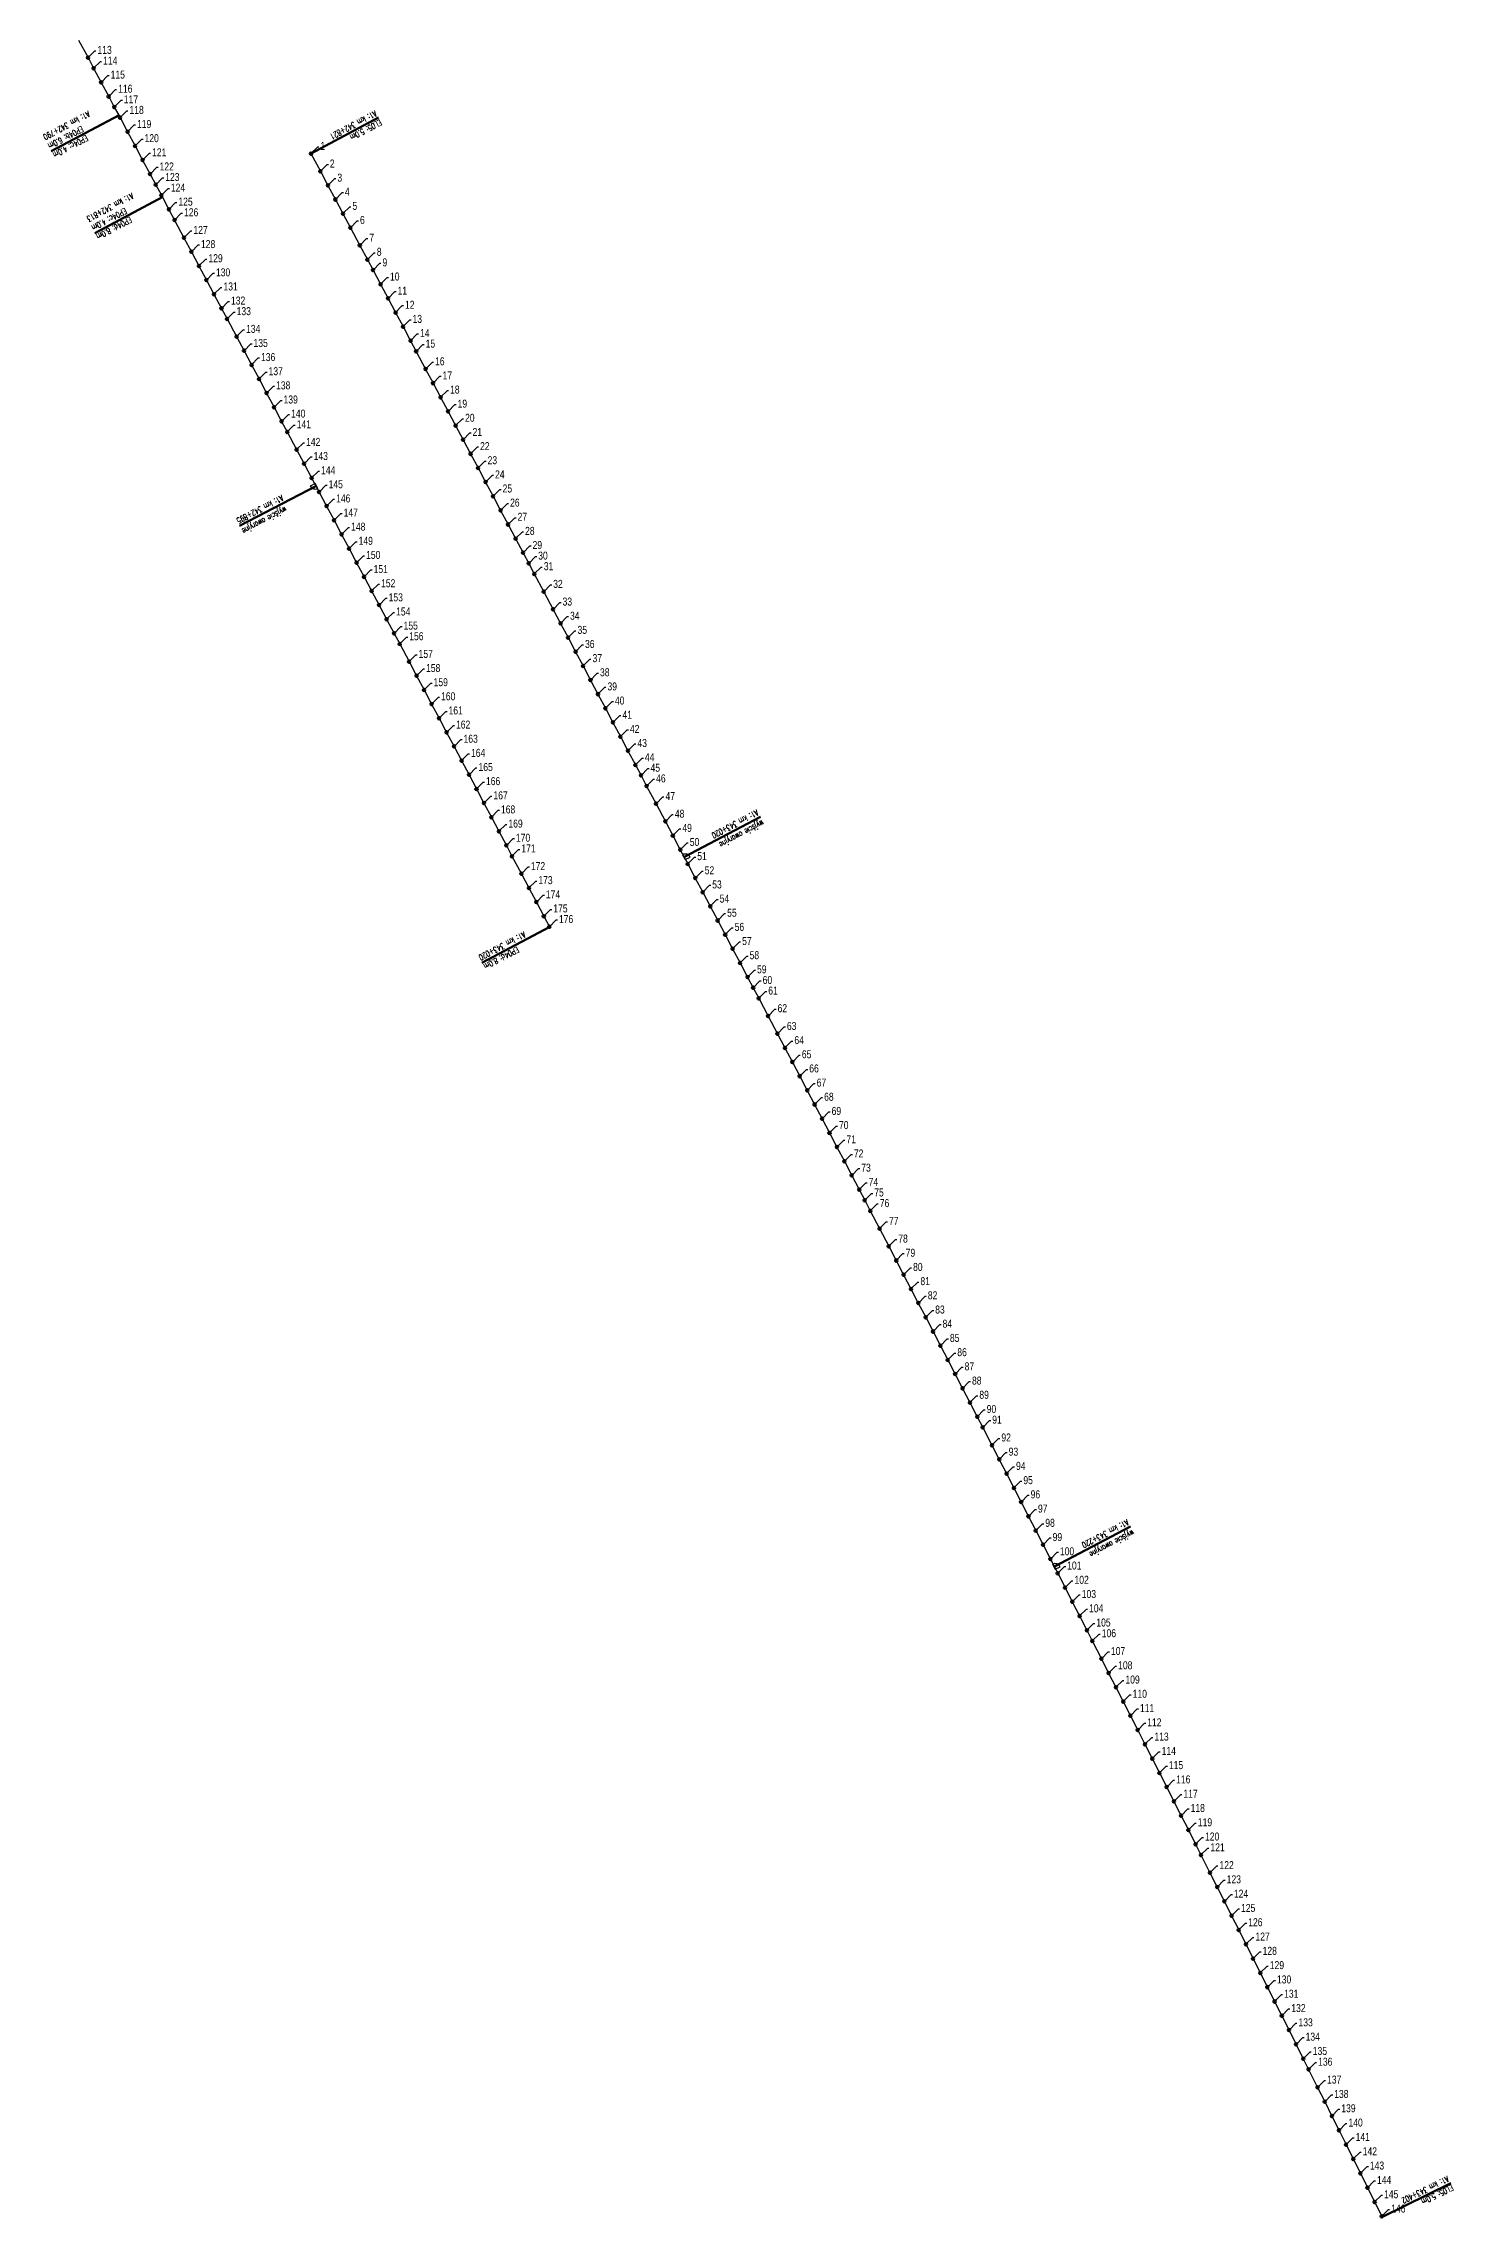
# Model space of a CAD drawing. Header units: metres. Extents: x 7402779 to 7405920, y 5696902 to 5712005.
# Drawn here: x 7404520 to 7404873, y 5705107 to 5705650 of the extents above; entities that cross this region are included whole.
import ezdxf

# ---------------------------------------------------------------- set-up
doc = ezdxf.new("R2010")
doc.units = ezdxf.units.M
for name, color, linetype in [('Drzwi ewakuacyjne', 100, 'Continuous'), ('Drzwi ewakuacyjne_opis', 7, 'Continuous'), ('Ekran_akustyczny', 100, 'Continuous'), ('Ekran_akustyczny_4m_opis', 7, 'Continuous'), ('Ekran_akustyczny_5m_opis', 7, 'Continuous'), ('Ekran_akustyczny_6m_opis', 7, 'Continuous'), ('Ekran_akustyczny_8m_opis', 7, 'Continuous'), ('Ekran_akustyczny_pale', 100, 'Continuous'), ('Ekran_akustyczny_pale_opis', 1, 'Continuous')]:
    doc.layers.add(name, color=color, linetype=linetype)
doc.styles.add('CDMSTYLE', font='CDMSIMPL', dxfattribs={"width": 0.8, "bigfont": 'CDMBIGPL'})
doc.styles.add('simplex 0.60', font='simplex.shx', dxfattribs={"width": 0.6})
doc.dimstyles.new('CDM-ME200MM', dxfattribs={"dimscale": 0.2, "dimtxt": 2.5, "dimasz": 1.5, "dimexe": 1.5, "dimexo": 5, "dimgap": 0.5, "dimtad": 1, "dimdec": 0, "dimlfac": 1000, "dimrnd": 1, "dimzin": 9, "dimtxsty": 'CDMSTYLE', "dimblk": 'OBLIQUE', "dimcen": 2.5, "dimdle": 1.5, "dimclrd": 9, "dimclre": 9, "dimadec": 1, "dimazin": 2, "dimtfac": 1, "dimtdec": 0, "dimtix": 1, "dimtmove": 2, "dimatfit": 3, "dimldrblk": 'NONE', "dimfxl": 1, "dimtvp": 1, "dimtolj": 1, "dimtzin": 0, "dimlwd": 25, "dimlwe": 25, "dimarcsym": 0})

# ---------------------------------------------------------------- blocks, each defined once
blk = doc.blocks.new('Wyjście awaryjne')
at = {"layer": 'Drzwi ewakuacyjne'}
blk.add_lwpolyline([(0, 0), (-1.4, 0, 0.414214), (0, -1.4)], format="xyb", close=True, dxfattribs=at)
blk = doc.blocks.new('_None')
blk = doc.blocks.new('_OBLIQUE')
at = {"color": 0, "linetype": 'ByBlock'}
blk.add_line((-0.5, -0.5), (0.5, 0.5), dxfattribs=at)

msp = doc.modelspace()

# ---------------------------------------------------------------- linework, layer by layer
at = {"layer": 'Drzwi ewakuacyjne_opis', "lineweight": 100}
for p, q in [((7404569.19, 5705529.48), (7404588.39, 5705539.49)), ((7404699.36, 5705456.79), (7404680.21, 5705446.67)), ((7404791.91, 5705279.36), (7404772.74, 5705269.3))]:
    msp.add_line(p, q, dxfattribs=at)
at = {"layer": 'Ekran_akustyczny', "linetype": 'Continuous', "lineweight": -3}
for points in [[(7404528.94, 5705650.96), (7404531.29, 5705646.55), (7404532.7, 5705643.9), (7404534.58, 5705640.37), (7404536.46, 5705636.84), (7404537.87, 5705634.2), (7404539.29, 5705631.55), (7404541.17, 5705628.02), (7404543.05, 5705624.49), (7404544.93, 5705620.96), (7404546.81, 5705617.43), (7404548.22, 5705614.78), (7404549.63, 5705612.13), (7404551.51, 5705608.6), (7404552.92, 5705605.95), (7404555.27, 5705601.54), (7404557.14, 5705598.01), (7404559.02, 5705594.48), (7404560.9, 5705590.95), (7404562.78, 5705587.41), (7404564.66, 5705583.88), (7404566.07, 5705581.23), (7404568.42, 5705576.82), (7404570.29, 5705573.29), (7404572.17, 5705569.75), (7404574.05, 5705566.22), (7404575.93, 5705562.69), (7404577.8, 5705559.16), (7404579.68, 5705555.63), (7404581.09, 5705552.98), (7404583.43, 5705548.56), (7404585.31, 5705545.03), (7404587.18, 5705541.5), (7404589.06, 5705537.96), (7404590.93, 5705534.43), (7404592.81, 5705530.9), (7404594.68, 5705527.36), (7404596.56, 5705523.83), (7404598.43, 5705520.3), (7404600.31, 5705516.76), (7404602.18, 5705513.23), (7404604.06, 5705509.69), (7404605.93, 5705506.16), (7404607.8, 5705502.63), (7404609.21, 5705499.98), (7404611.55, 5705495.56), (7404613.42, 5705492.02), (7404615.3, 5705488.49), (7404617.17, 5705484.95), (7404619.04, 5705481.42), (7404620.91, 5705477.88), (7404622.79, 5705474.35), (7404624.66, 5705470.82), (7404626.53, 5705467.28), (7404628.4, 5705463.74), (7404630.27, 5705460.21), (7404632.14, 5705456.67), (7404634.01, 5705453.14), (7404635.88, 5705449.6), (7404637.24, 5705446.92), (7404639.62, 5705442.53), (7404641.49, 5705438.99), (7404643.36, 5705435.46), (7404645.23, 5705431.92), (7404646.64, 5705429.27)], [(7404587.03, 5705622.57), (7404589.38, 5705618.15), (7404591.26, 5705614.62), (7404593.14, 5705611.09), (7404595.02, 5705607.56), (7404596.9, 5705604.03), (7404599.25, 5705599.61), (7404601.12, 5705596.08), (7404602.53, 5705593.43), (7404604.41, 5705589.9), (7404606.29, 5705586.37), (7404608.16, 5705582.83), (7404610.04, 5705579.3), (7404611.92, 5705575.77), (7404613.33, 5705573.12), (7404615.67, 5705568.71), (7404617.55, 5705565.17), (7404619.42, 5705561.64), (7404621.3, 5705558.11), (7404623.17, 5705554.57), (7404625.05, 5705551.04), (7404626.92, 5705547.51), (7404628.8, 5705543.97), (7404630.67, 5705540.44), (7404632.55, 5705536.91), (7404634.42, 5705533.37), (7404636.3, 5705529.84), (7404638.17, 5705526.31), (7404640.04, 5705522.77), (7404641.45, 5705520.12), (7404642.85, 5705517.47), (7404645.2, 5705513.05), (7404647.54, 5705508.63), (7404649.41, 5705505.1), (7404651.28, 5705501.57), (7404653.16, 5705498.03), (7404655.03, 5705494.5), (7404656.9, 5705490.96), (7404658.77, 5705487.43), (7404660.64, 5705483.89), (7404662.51, 5705480.36), (7404664.38, 5705476.82), (7404666.25, 5705473.29), (7404668.13, 5705469.75), (7404669.53, 5705467.1), (7404670.93, 5705464.45), (7404673.27, 5705460.03), (7404675.61, 5705455.61), (7404677.48, 5705452.07), (7404679.34, 5705448.53), (7404681.21, 5705445), (7404683.08, 5705441.46), (7404684.95, 5705437.92), (7404686.82, 5705434.39), (7404688.69, 5705430.85), (7404690.56, 5705427.31), (7404692.43, 5705423.78), (7404694.29, 5705420.24), (7404696.16, 5705416.7), (7404697.56, 5705414.05), (7404698.96, 5705411.39), (7404701.29, 5705406.97), (7404703.62, 5705402.55), (7404705.49, 5705399.01), (7404707.35, 5705395.47), (7404709.21, 5705391.93), (7404711.07, 5705388.39), (7404712.93, 5705384.84), (7404714.79, 5705381.3), (7404716.64, 5705377.76), (7404718.5, 5705374.22), (7404720.36, 5705370.67), (7404722.21, 5705367.13), (7404724.06, 5705363.58), (7404725.45, 5705360.92), (7404726.84, 5705358.26), (7404729.15, 5705353.83), (7404731.46, 5705349.4), (7404733.31, 5705345.85), (7404735.16, 5705342.3), (7404737, 5705338.75), (7404738.84, 5705335.2), (7404740.69, 5705331.65), (7404742.53, 5705328.1), (7404744.37, 5705324.55), (7404746.21, 5705321), (7404748.05, 5705317.45), (7404749.89, 5705313.89), (7404751.72, 5705310.34), (7404753.56, 5705306.79), (7404754.94, 5705304.12), (7404757.23, 5705299.68), (7404759.06, 5705296.12), (7404760.89, 5705292.57), (7404762.72, 5705289.01), (7404764.55, 5705285.45), (7404766.38, 5705281.89), (7404768.21, 5705278.34), (7404770.04, 5705274.78), (7404771.86, 5705271.22), (7404773.68, 5705267.66), (7404775.51, 5705264.1), (7404777.33, 5705260.54), (7404779.15, 5705256.98), (7404780.97, 5705253.41), (7404782.33, 5705250.74), (7404784.61, 5705246.29), (7404786.42, 5705242.72), (7404788.24, 5705239.16), (7404790.05, 5705235.6), (7404791.87, 5705232.03), (7404793.68, 5705228.46), (7404795.49, 5705224.9), (7404797.3, 5705221.33), (7404799.11, 5705217.76), (7404800.92, 5705214.2), (7404802.73, 5705210.63), (7404804.53, 5705207.06), (7404806.34, 5705203.49), (7404808.14, 5705199.92), (7404809.49, 5705197.24), (7404811.75, 5705192.78), (7404813.55, 5705189.2), (7404815.35, 5705185.63), (7404817.14, 5705182.06), (7404818.94, 5705178.49), (7404820.74, 5705174.91), (7404822.53, 5705171.34), (7404824.33, 5705167.76), (7404826.12, 5705164.19), (7404827.91, 5705160.61), (7404829.71, 5705157.04), (7404831.5, 5705153.46), (7404833.28, 5705149.88), (7404835.07, 5705146.3), (7404836.41, 5705143.62), (7404838.64, 5705139.14), (7404840.43, 5705135.57), (7404842.21, 5705131.98), (7404844, 5705128.4), (7404845.78, 5705124.82), (7404847.56, 5705121.24), (7404849.34, 5705117.66), (7404851.12, 5705114.08), (7404852.89, 5705110.49), (7404854.67, 5705106.91)]]:
    msp.add_lwpolyline(points, dxfattribs=at)
at = {"layer": 'Ekran_akustyczny_4m_opis', "lineweight": 100}
for p, q in [((7404522.08, 5705623.16), (7404539.07, 5705632.21)), ((7404532.97, 5705602.7), (7404549.96, 5705611.76))]:
    msp.add_line(p, q, dxfattribs=at)
at = {"layer": 'Ekran_akustyczny_5m_opis', "lineweight": 100}
for p, q in [((7404603.94, 5705631.56), (7404586.94, 5705622.52)), ((7404871.94, 5705115.19), (7404854.68, 5705106.67))]:
    msp.add_line(p, q, dxfattribs=at)
at = {"layer": 'Ekran_akustyczny_6m_opis', "lineweight": 100}
msp.add_line((7404522.09, 5705623.14), (7404539.07, 5705632.21), dxfattribs=at)
at = {"layer": 'Ekran_akustyczny_8m_opis', "lineweight": 100}
for p, q in [((7404532.97, 5705602.7), (7404549.96, 5705611.76)), ((7404629.75, 5705420.28), (7404646.77, 5705429.28))]:
    msp.add_line(p, q, dxfattribs=at)
at = {"layer": 'Ekran_akustyczny_pale', "lineweight": 100}
for centre in [(7404531.29, 5705646.55), (7404532.7, 5705643.9), (7404534.58, 5705640.37), (7404536.46, 5705636.84), (7404537.87, 5705634.2), (7404539.29, 5705631.55), (7404541.17, 5705628.02), (7404543.05, 5705624.49), (7404587.03, 5705622.57), (7404544.93, 5705620.96), (7404546.81, 5705617.43), (7404589.38, 5705618.15), (7404548.22, 5705614.78), (7404549.63, 5705612.13), (7404591.26, 5705614.62), (7404551.51, 5705608.6), (7404593.14, 5705611.09), (7404595.02, 5705607.56), (7404552.92, 5705605.95), (7404555.27, 5705601.54), (7404596.9, 5705604.03), (7404557.15, 5705598.01), (7404599.24, 5705599.61), (7404601.12, 5705596.08), (7404559.02, 5705594.48), (7404560.9, 5705590.95), (7404602.53, 5705593.43), (7404604.41, 5705589.9), (7404562.78, 5705587.41), (7404606.29, 5705586.37), (7404564.66, 5705583.88), (7404566.07, 5705581.23), (7404608.16, 5705582.83), (7404610.04, 5705579.3), (7404568.42, 5705576.82), (7404611.92, 5705575.77), (7404570.29, 5705573.29), (7404572.17, 5705569.75), (7404613.32, 5705573.12), (7404615.67, 5705568.71), (7404574.05, 5705566.22), (7404575.93, 5705562.69), (7404617.55, 5705565.17), (7404577.8, 5705559.16), (7404619.42, 5705561.64), (7404621.3, 5705558.11), (7404579.68, 5705555.63), (7404581.09, 5705552.98), (7404623.17, 5705554.57), (7404583.43, 5705548.56), (7404625.05, 5705551.04), (7404626.92, 5705547.51), (7404585.31, 5705545.03), (7404587.18, 5705541.5), (7404628.8, 5705543.97), (7404589.06, 5705537.96), (7404630.67, 5705540.44), (7404632.55, 5705536.91), (7404590.94, 5705534.43), (7404592.81, 5705530.9), (7404634.42, 5705533.37), (7404594.69, 5705527.36), (7404636.3, 5705529.84), (7404638.17, 5705526.31), (7404596.56, 5705523.83), (7404598.43, 5705520.3), (7404640.04, 5705522.77), (7404641.45, 5705520.12), (7404600.31, 5705516.76), (7404642.85, 5705517.47), (7404602.18, 5705513.23), (7404604.06, 5705509.69), (7404645.2, 5705513.05), (7404647.54, 5705508.63), (7404605.93, 5705506.16), (7404649.41, 5705505.1), (7404607.8, 5705502.63), (7404609.21, 5705499.98), (7404651.28, 5705501.57), (7404653.16, 5705498.03), (7404611.55, 5705495.56), (7404613.42, 5705492.02), (7404655.03, 5705494.5), (7404615.3, 5705488.49), (7404656.9, 5705490.96), (7404658.77, 5705487.43), (7404617.17, 5705484.95), (7404619.04, 5705481.42), (7404660.64, 5705483.89), (7404620.91, 5705477.88), (7404662.51, 5705480.36), (7404664.38, 5705476.82), (7404622.79, 5705474.35), (7404624.66, 5705470.81), (7404666.26, 5705473.28), (7404626.53, 5705467.28), (7404668.13, 5705469.75), (7404669.53, 5705467.1), (7404628.4, 5705463.74), (7404630.27, 5705460.21), (7404670.93, 5705464.45), (7404673.27, 5705460.03), (7404632.14, 5705456.67), (7404675.61, 5705455.61), (7404634.01, 5705453.14), (7404635.88, 5705449.6), (7404677.48, 5705452.07), (7404679.35, 5705448.53), (7404637.24, 5705446.92), (7404681.21, 5705445), (7404639.62, 5705442.53), (7404641.49, 5705438.99), (7404683.08, 5705441.46), (7404684.95, 5705437.92), (7404643.36, 5705435.46), (7404686.82, 5705434.39), (7404645.23, 5705431.92), (7404646.64, 5705429.27), (7404688.69, 5705430.85), (7404690.56, 5705427.31), (7404692.43, 5705423.78), (7404694.29, 5705420.24), (7404696.16, 5705416.7), (7404697.56, 5705414.05), (7404698.96, 5705411.39), (7404701.29, 5705406.97), (7404703.62, 5705402.55), (7404705.49, 5705399.01), (7404707.35, 5705395.47), (7404709.21, 5705391.93), (7404711.07, 5705388.39), (7404712.93, 5705384.85), (7404714.79, 5705381.3), (7404716.64, 5705377.76), (7404718.5, 5705374.22), (7404720.36, 5705370.67), (7404722.21, 5705367.13), (7404724.06, 5705363.58), (7404725.45, 5705360.92), (7404726.84, 5705358.26), (7404729.15, 5705353.83), (7404731.46, 5705349.4), (7404733.31, 5705345.85), (7404735.16, 5705342.3), (7404737, 5705338.75), (7404738.85, 5705335.2), (7404740.69, 5705331.65), (7404742.53, 5705328.1), (7404744.37, 5705324.55), (7404746.21, 5705321), (7404748.05, 5705317.45), (7404749.89, 5705313.89), (7404751.73, 5705310.34), (7404753.56, 5705306.79), (7404754.94, 5705304.12), (7404757.23, 5705299.68), (7404759.06, 5705296.12), (7404760.89, 5705292.57), (7404762.72, 5705289.01), (7404764.55, 5705285.45), (7404766.38, 5705281.89), (7404768.21, 5705278.34), (7404770.04, 5705274.78), (7404771.86, 5705271.22), (7404773.68, 5705267.66), (7404775.51, 5705264.1), (7404777.33, 5705260.54), (7404779.15, 5705256.98), (7404780.97, 5705253.41), (7404782.33, 5705250.74), (7404784.61, 5705246.29), (7404786.42, 5705242.72), (7404788.24, 5705239.16), (7404790.05, 5705235.6), (7404791.87, 5705232.03), (7404793.68, 5705228.46), (7404795.49, 5705224.9), (7404797.3, 5705221.33), (7404799.11, 5705217.76), (7404800.92, 5705214.2), (7404802.73, 5705210.63), (7404804.53, 5705207.06), (7404806.34, 5705203.49), (7404808.14, 5705199.92), (7404809.49, 5705197.24), (7404811.75, 5705192.78), (7404813.55, 5705189.2), (7404815.35, 5705185.63), (7404817.14, 5705182.06), (7404818.94, 5705178.49), (7404820.74, 5705174.91), (7404822.53, 5705171.34), (7404824.33, 5705167.76), (7404826.12, 5705164.19), (7404827.91, 5705160.61), (7404829.71, 5705157.04), (7404831.5, 5705153.46), (7404833.28, 5705149.88), (7404835.07, 5705146.3), (7404836.41, 5705143.62), (7404838.64, 5705139.14), (7404840.43, 5705135.56), (7404842.21, 5705131.98), (7404844, 5705128.4), (7404845.78, 5705124.82), (7404847.56, 5705121.24), (7404849.34, 5705117.66), (7404851.12, 5705114.07), (7404852.89, 5705110.49), (7404854.67, 5705106.91)]:
    msp.add_circle(centre, 0.3, dxfattribs=at)

# ---------------------------------------------------------------- block references
at = {"layer": 'Drzwi ewakuacyjne', "lineweight": 100}
for p, rotation in [((7404588.06, 5705540.11), 27.96356897091712), ((7404680.54, 5705446.06), 207.8652706597063), ((7404773.06, 5705268.67), 207.1305958535044)]:
    msp.add_blockref('Wyjście awaryjne', p, dxfattribs=dict(at, rotation=rotation))

# ---------------------------------------------------------------- texts
at = {"layer": 'Drzwi ewakuacyjne_opis', "lineweight": 100, "char_height": 1.5, "style": 'simplex 0.60'}
for s, insert, attachment_point, rotation in [('A1: km 342+895', (7404568.24, 5705531.31), 9, 207.5366), ('wyjście awaryjne', (7404569.38, 5705529.1), 9, 207.5366), ('A1: km 343+020', (7404698.39, 5705458.61), 7, 207.837), ('wyjście awaryjne', (7404699.56, 5705456.41), 7, 207.837), ('A1: km 343+220', (7404790.95, 5705281.18), 7, 207.6917), ('wyjście awaryjne', (7404792.11, 5705278.98), 7, 207.6917)]:
    msp.add_mtext(s, dxfattribs=dict(at, insert=insert, attachment_point=attachment_point, rotation=rotation))
at = {"layer": 'Ekran_akustyczny_4m_opis', "lineweight": 100, "char_height": 1.5, "attachment_point": 9, "rotation": 208.0514, "style": 'simplex 0.60'}
for s, insert in [('EP04c: 4.0m', (7404522.3, 5705622.75)), ('A1: km 342+813', (7404530.82, 5705606.75)), ('EP04c: 4.0m', (7404532, 5705604.52))]:
    msp.add_mtext(s, dxfattribs=dict(at, insert=insert))
at = {"layer": 'Ekran_akustyczny_5m_opis', "lineweight": 100, "char_height": 1.5, "attachment_point": 7, "style": 'simplex 0.60'}
for s, insert, rotation in [('A1: km 342+821', (7404602.97, 5705633.38), 208.0255), ('EL05: 5.0m', (7404604.16, 5705631.16), 208.0255), ('A1: km 343+402', (7404871.03, 5705117.04), 206.2722), ('EL05: 5.0m', (7404872.1, 5705114.87), 206.2722)]:
    msp.add_mtext(s, dxfattribs=dict(at, insert=insert, rotation=rotation))
at = {"layer": 'Ekran_akustyczny_6m_opis', "lineweight": 100, "char_height": 1.5, "attachment_point": 9, "rotation": 208.0514, "style": 'simplex 0.60'}
for s, insert in [('A1: km 342+790', (7404519.92, 5705627.2)), ('EP04b: 6.0m', (7404521.11, 5705624.98))]:
    msp.add_mtext(s, dxfattribs=dict(at, insert=insert))
at = {"layer": 'Ekran_akustyczny_8m_opis', "lineweight": 100, "char_height": 1.5, "attachment_point": 9, "style": 'simplex 0.60'}
for s, insert, rotation in [('EP04d: 8.0m', (7404533.19, 5705602.3), 208.0514), ('A1: km 343+020', (7404628.78, 5705422.1), 207.8592), ('EP04d: 8.0m', (7404629.96, 5705419.87), 207.8592)]:
    msp.add_mtext(s, dxfattribs=dict(at, insert=insert, rotation=rotation))
at = {"layer": 'Ekran_akustyczny_pale_opis', "color": 1, "lineweight": 100, "char_height": 2, "attachment_point": 4, "style": 'CDMSTYLE'}
for s, insert in [('113', (7404533.66, 5705648.48)), ('114', (7404535.07, 5705645.83)), ('115', (7404536.95, 5705642.3)), ('116', (7404538.83, 5705638.77)), ('117', (7404540.24, 5705636.12)), ('118', (7404541.66, 5705633.47)), ('119', (7404543.54, 5705629.94)), ('120', (7404545.42, 5705626.41)), ('121', (7404547.3, 5705622.88)), ('1', (7404589.4, 5705624.49)), ('122', (7404549.18, 5705619.35)), ('123', (7404550.59, 5705616.7)), ('2', (7404591.75, 5705620.08)), ('3', (7404593.63, 5705616.54)), ('124', (7404552, 5705614.06)), ('4', (7404595.51, 5705613.01)), ('125', (7404553.88, 5705610.53)), ('126', (7404555.29, 5705607.88)), ('5', (7404597.39, 5705609.48)), ('6', (7404599.27, 5705605.95)), ('127', (7404557.64, 5705603.46)), ('128', (7404559.52, 5705599.93)), ('7', (7404601.61, 5705601.54)), ('129', (7404561.39, 5705596.4)), ('8', (7404603.49, 5705598)), ('9', (7404604.9, 5705595.36)), ('130', (7404563.27, 5705592.87)), ('131', (7404565.15, 5705589.34)), ('10', (7404606.78, 5705591.82)), ('132', (7404567.03, 5705585.81)), ('11', (7404608.66, 5705588.29)), ('12', (7404610.53, 5705584.76)), ('133', (7404568.44, 5705583.16)), ('134', (7404570.79, 5705578.74)), ('13', (7404612.41, 5705581.23)), ('135', (7404572.66, 5705575.21)), ('14', (7404614.29, 5705577.69)), ('15', (7404615.69, 5705575.05)), ('136', (7404574.54, 5705571.68)), ('137', (7404576.42, 5705568.15)), ('16', (7404618.04, 5705570.63)), ('138', (7404578.3, 5705564.61)), ('17', (7404619.92, 5705567.1)), ('18', (7404621.79, 5705563.56)), ('139', (7404580.17, 5705561.08)), ('140', (7404582.05, 5705557.55)), ('19', (7404623.67, 5705560.03)), ('20', (7404625.54, 5705556.5)), ('141', (7404583.46, 5705554.9)), ('21', (7404627.42, 5705552.97)), ('142', (7404585.8, 5705550.49)), ('143', (7404587.68, 5705546.95)), ('22', (7404629.29, 5705549.43)), ('23', (7404631.17, 5705545.9)), ('144', (7404589.55, 5705543.42)), ('24', (7404633.04, 5705542.37)), ('145', (7404591.43, 5705539.89)), ('146', (7404593.31, 5705536.35)), ('25', (7404634.92, 5705538.83)), ('26', (7404636.79, 5705535.3)), ('147', (7404595.18, 5705532.82)), ('148', (7404597.06, 5705529.29)), ('27', (7404638.67, 5705531.76)), ('149', (7404598.93, 5705525.75)), ('28', (7404640.54, 5705528.23)), ('29', (7404642.41, 5705524.7)), ('150', (7404600.8, 5705522.22)), ('151', (7404602.68, 5705518.69)), ('30', (7404643.82, 5705522.05)), ('31', (7404645.23, 5705519.4)), ('152', (7404604.55, 5705515.15)), ('32', (7404647.57, 5705514.98)), ('153', (7404606.43, 5705511.62)), ('154', (7404608.3, 5705508.08)), ('33', (7404649.91, 5705510.56)), ('155', (7404610.17, 5705504.55)), ('34', (7404651.78, 5705507.02)), ('35', (7404653.65, 5705503.49)), ('156', (7404611.58, 5705501.9)), ('157', (7404613.92, 5705497.48)), ('36', (7404655.53, 5705499.96)), ('158', (7404615.79, 5705493.95)), ('37', (7404657.4, 5705496.42)), ('38', (7404659.27, 5705492.89)), ('159', (7404617.67, 5705490.41)), ('160', (7404619.54, 5705486.88)), ('39', (7404661.14, 5705489.35)), ('40', (7404663.01, 5705485.82)), ('161', (7404621.41, 5705483.34)), ('41', (7404664.88, 5705482.28)), ('162', (7404623.28, 5705479.81)), ('163', (7404625.16, 5705476.27)), ('42', (7404666.75, 5705478.74)), ('43', (7404668.63, 5705475.21)), ('164', (7404627.03, 5705472.74)), ('44', (7404670.5, 5705471.67)), ('165', (7404628.9, 5705469.2)), ('166', (7404630.77, 5705465.67)), ('45', (7404671.9, 5705469.02)), ('46', (7404673.3, 5705466.37)), ('167', (7404632.64, 5705462.13)), ('47', (7404675.64, 5705461.95)), ('168', (7404634.51, 5705458.6)), ('169', (7404636.38, 5705455.06)), ('48', (7404677.98, 5705457.53)), ('49', (7404679.85, 5705453.99)), ('170', (7404638.25, 5705451.53)), ('171', (7404639.61, 5705448.85)), ('50', (7404681.72, 5705450.46)), ('172', (7404641.99, 5705444.45)), ('51', (7404683.58, 5705446.92)), ('52', (7404685.45, 5705443.38)), ('173', (7404643.86, 5705440.92)), ('174', (7404645.73, 5705437.38)), ('53', (7404687.32, 5705439.85)), ('175', (7404647.6, 5705433.85)), ('54', (7404689.19, 5705436.31)), ('55', (7404691.06, 5705432.77)), ('176', (7404649.01, 5705431.19)), ('56', (7404692.93, 5705429.24)), ('57', (7404694.8, 5705425.7)), ('58', (7404696.66, 5705422.16)), ('59', (7404698.53, 5705418.63)), ('60', (7404699.93, 5705415.97)), ('61', (7404701.33, 5705413.32)), ('62', (7404703.66, 5705408.9)), ('63', (7404705.99, 5705404.47)), ('64', (7404707.86, 5705400.93)), ('65', (7404709.72, 5705397.39)), ('66', (7404711.58, 5705393.85)), ('67', (7404713.44, 5705390.31)), ('68', (7404715.3, 5705386.77)), ('69', (7404717.16, 5705383.23)), ('70', (7404719.01, 5705379.68)), ('71', (7404720.87, 5705376.14)), ('72', (7404722.73, 5705372.6)), ('73', (7404724.58, 5705369.05)), ('74', (7404726.43, 5705365.51)), ('75', (7404727.82, 5705362.85)), ('76', (7404729.21, 5705360.19)), ('77', (7404731.52, 5705355.76)), ('78', (7404733.83, 5705351.32)), ('79', (7404735.68, 5705347.77)), ('80', (7404737.53, 5705344.23)), ('81', (7404739.37, 5705340.68)), ('82', (7404741.22, 5705337.13)), ('83', (7404743.06, 5705333.58)), ('84', (7404744.9, 5705330.03)), ('85', (7404746.74, 5705326.48)), ('86', (7404748.58, 5705322.92)), ('87', (7404750.42, 5705319.37)), ('88', (7404752.26, 5705315.82)), ('89', (7404754.1, 5705312.27)), ('90', (7404755.93, 5705308.71)), ('91', (7404757.31, 5705306.05)), ('92', (7404759.6, 5705301.6)), ('93', (7404761.43, 5705298.05)), ('94', (7404763.26, 5705294.49)), ('95', (7404765.09, 5705290.93)), ('96', (7404766.92, 5705287.38)), ('97', (7404768.75, 5705283.82)), ('98', (7404770.58, 5705280.26)), ('99', (7404772.41, 5705276.7)), ('100', (7404774.23, 5705273.14)), ('101', (7404776.05, 5705269.58)), ('102', (7404777.88, 5705266.02)), ('103', (7404779.7, 5705262.46)), ('104', (7404781.52, 5705258.9)), ('105', (7404783.34, 5705255.34)), ('106', (7404784.7, 5705252.67)), ('107', (7404786.98, 5705248.21)), ('108', (7404788.79, 5705244.65)), ('109', (7404790.61, 5705241.08)), ('110', (7404792.42, 5705237.52)), ('111', (7404794.24, 5705233.95)), ('112', (7404796.05, 5705230.39)), ('113', (7404797.86, 5705226.82)), ('114', (7404799.67, 5705223.26)), ('115', (7404801.48, 5705219.69)), ('116', (7404803.29, 5705216.12)), ('117', (7404805.1, 5705212.55)), ('118', (7404806.9, 5705208.98)), ('119', (7404808.71, 5705205.41)), ('120', (7404810.51, 5705201.84)), ('121', (7404811.86, 5705199.16)), ('122', (7404814.12, 5705194.7)), ('123', (7404815.92, 5705191.13)), ('124', (7404817.72, 5705187.56)), ('125', (7404819.51, 5705183.98)), ('126', (7404821.31, 5705180.41)), ('127', (7404823.11, 5705176.84)), ('128', (7404824.9, 5705173.26)), ('129', (7404826.7, 5705169.69)), ('130', (7404828.49, 5705166.11)), ('131', (7404830.28, 5705162.54)), ('132', (7404832.08, 5705158.96)), ('133', (7404833.87, 5705155.38)), ('134', (7404835.65, 5705151.8)), ('135', (7404837.44, 5705148.23)), ('136', (7404838.78, 5705145.54)), ('137', (7404841.01, 5705141.07)), ('138', (7404842.8, 5705137.49)), ('139', (7404844.58, 5705133.91)), ('140', (7404846.37, 5705130.33)), ('141', (7404848.15, 5705126.75)), ('142', (7404849.93, 5705123.16)), ('143', (7404851.71, 5705119.58)), ('144', (7404853.49, 5705116)), ('145', (7404855.26, 5705112.42)), ('146', (7404857.04, 5705108.83))]:
    msp.add_mtext(s, dxfattribs=dict(at, insert=insert))

# ---------------------------------------------------------------- leaders
at = {"layer": 'Ekran_akustyczny_pale_opis', "color": 1, "lineweight": 100, "annotation_type": 0, "has_hookline": 1, "hookline_direction": 0}
for points, text_width in [([(7404531.29, 5705646.55), (7404532.98, 5705648.26), (7404533.28, 5705648.26)], 3.5), ([(7404532.7, 5705643.9), (7404534.39, 5705645.62), (7404534.69, 5705645.62)], 3.58), ([(7404534.58, 5705640.37), (7404536.27, 5705642.09), (7404536.57, 5705642.09)], 3.5), ([(7404536.46, 5705636.84), (7404538.15, 5705638.56), (7404538.45, 5705638.56)], 3.43), ([(7404537.87, 5705634.2), (7404539.57, 5705635.91), (7404539.87, 5705635.91)], 3.5), ([(7404539.29, 5705631.55), (7404540.98, 5705633.26), (7404541.28, 5705633.26)], 3.5), ([(7404541.17, 5705628.02), (7404542.86, 5705629.73), (7404543.16, 5705629.73)], 3.43), ([(7404543.05, 5705624.49), (7404544.74, 5705626.2), (7404545.04, 5705626.2)], 3.81), ([(7404587.03, 5705622.57), (7404588.72, 5705624.28), (7404589.02, 5705624.28)], 0.381), ([(7404544.93, 5705620.96), (7404546.62, 5705622.67), (7404546.92, 5705622.67)], 3.12), ([(7404546.81, 5705617.43), (7404548.5, 5705619.14), (7404548.8, 5705619.14)], 3.81), ([(7404589.38, 5705618.15), (7404591.07, 5705619.86), (7404591.37, 5705619.86)], 1.07), ([(7404548.22, 5705614.78), (7404549.91, 5705616.49), (7404550.21, 5705616.49)], 3.81), ([(7404549.63, 5705612.13), (7404551.32, 5705613.84), (7404551.62, 5705613.84)], 3.89), ([(7404591.26, 5705614.62), (7404592.95, 5705616.33), (7404593.25, 5705616.33)], 1.07), ([(7404593.14, 5705611.09), (7404594.83, 5705612.8), (7404595.13, 5705612.8)], 1.14), ([(7404551.51, 5705608.6), (7404553.2, 5705610.31), (7404553.5, 5705610.31)], 3.81), ([(7404552.92, 5705605.95), (7404554.61, 5705607.67), (7404554.91, 5705607.67)], 3.73), ([(7404595.02, 5705607.56), (7404596.71, 5705609.27), (7404597.01, 5705609.27)], 1.07), ([(7404555.27, 5705601.54), (7404556.96, 5705603.25), (7404557.26, 5705603.25)], 3.81), ([(7404596.9, 5705604.03), (7404598.59, 5705605.74), (7404598.89, 5705605.74)], 0.99), ([(7404599.24, 5705599.61), (7404600.94, 5705601.32), (7404601.24, 5705601.32)], 1.07), ([(7404557.15, 5705598.01), (7404558.84, 5705599.72), (7404559.14, 5705599.72)], 3.81), ([(7404559.02, 5705594.48), (7404560.72, 5705596.19), (7404561.02, 5705596.19)], 3.73), ([(7404601.12, 5705596.08), (7404602.81, 5705597.79), (7404603.11, 5705597.79)], 1.07), ([(7404560.9, 5705590.95), (7404562.59, 5705592.66), (7404562.89, 5705592.66)], 3.81), ([(7404602.53, 5705593.43), (7404604.22, 5705595.14), (7404604.52, 5705595.14)], 0.99), ([(7404604.41, 5705589.9), (7404606.1, 5705591.61), (7404606.4, 5705591.61)], 2.29), ([(7404562.78, 5705587.41), (7404564.47, 5705589.13), (7404564.77, 5705589.13)], 3.12), ([(7404564.66, 5705583.88), (7404566.35, 5705585.6), (7404566.65, 5705585.6)], 3.81), ([(7404606.29, 5705586.37), (7404607.98, 5705588.08), (7404608.28, 5705588.08)], 1.6), ([(7404566.07, 5705581.23), (7404567.76, 5705582.95), (7404568.06, 5705582.95)], 3.81), ([(7404608.16, 5705582.83), (7404609.85, 5705584.55), (7404610.15, 5705584.55)], 2.29), ([(7404610.04, 5705579.3), (7404611.73, 5705581.02), (7404612.03, 5705581.02)], 2.29), ([(7404568.42, 5705576.82), (7404570.11, 5705578.53), (7404570.41, 5705578.53)], 3.89), ([(7404570.29, 5705573.29), (7404571.99, 5705575), (7404572.29, 5705575)], 3.81), ([(7404611.92, 5705575.77), (7404613.61, 5705577.48), (7404613.91, 5705577.48)], 2.36), ([(7404613.32, 5705573.12), (7404615.02, 5705574.83), (7404615.32, 5705574.83)], 2.29), ([(7404572.17, 5705569.75), (7404573.86, 5705571.47), (7404574.16, 5705571.47)], 3.73), ([(7404615.67, 5705568.71), (7404617.36, 5705570.42), (7404617.66, 5705570.42)], 2.21), ([(7404574.05, 5705566.22), (7404575.74, 5705567.94), (7404576.04, 5705567.94)], 3.81), ([(7404575.93, 5705562.69), (7404577.62, 5705564.4), (7404577.92, 5705564.4)], 3.81), ([(7404617.55, 5705565.17), (7404619.24, 5705566.89), (7404619.54, 5705566.89)], 2.29), ([(7404619.42, 5705561.64), (7404621.11, 5705563.35), (7404621.41, 5705563.35)], 2.29), ([(7404577.8, 5705559.16), (7404579.49, 5705560.87), (7404579.79, 5705560.87)], 3.73), ([(7404621.3, 5705558.11), (7404622.99, 5705559.82), (7404623.29, 5705559.82)], 2.21), ([(7404579.68, 5705555.63), (7404581.37, 5705557.34), (7404581.67, 5705557.34)], 3.81), ([(7404581.09, 5705552.98), (7404582.78, 5705554.69), (7404583.08, 5705554.69)], 3.12), ([(7404623.17, 5705554.57), (7404624.86, 5705556.29), (7404625.16, 5705556.29)], 2.59), ([(7404625.05, 5705551.04), (7404626.74, 5705552.75), (7404627.04, 5705552.75)], 1.9), ([(7404583.43, 5705548.56), (7404585.12, 5705550.27), (7404585.42, 5705550.27)], 3.81), ([(7404585.31, 5705545.03), (7404587, 5705546.74), (7404587.3, 5705546.74)], 3.81), ([(7404626.92, 5705547.51), (7404628.62, 5705549.22), (7404628.92, 5705549.22)], 2.59), ([(7404587.18, 5705541.5), (7404588.88, 5705543.21), (7404589.18, 5705543.21)], 3.89), ([(7404628.8, 5705543.97), (7404630.49, 5705545.69), (7404630.79, 5705545.69)], 2.59), ([(7404630.67, 5705540.44), (7404632.37, 5705542.15), (7404632.67, 5705542.15)], 2.67), ([(7404589.06, 5705537.96), (7404590.75, 5705539.67), (7404591.05, 5705539.67)], 3.81), ([(7404590.94, 5705534.43), (7404592.63, 5705536.14), (7404592.93, 5705536.14)], 3.73), ([(7404632.55, 5705536.91), (7404634.24, 5705538.62), (7404634.54, 5705538.62)], 2.59), ([(7404592.81, 5705530.9), (7404594.5, 5705532.61), (7404594.8, 5705532.61)], 3.81), ([(7404634.42, 5705533.37), (7404636.11, 5705535.09), (7404636.41, 5705535.09)], 2.51), ([(7404636.3, 5705529.84), (7404637.99, 5705531.55), (7404638.29, 5705531.55)], 2.59), ([(7404594.69, 5705527.36), (7404596.38, 5705529.08), (7404596.68, 5705529.08)], 3.81), ([(7404596.56, 5705523.83), (7404598.25, 5705525.54), (7404598.55, 5705525.54)], 3.73), ([(7404638.17, 5705526.31), (7404639.86, 5705528.02), (7404640.16, 5705528.02)], 2.59), ([(7404598.43, 5705520.3), (7404600.13, 5705522.01), (7404600.43, 5705522.01)], 3.81), ([(7404640.04, 5705522.77), (7404641.74, 5705524.48), (7404642.04, 5705524.48)], 2.51), ([(7404641.45, 5705520.12), (7404643.14, 5705521.83), (7404643.44, 5705521.83)], 2.59), ([(7404600.31, 5705516.76), (7404602, 5705518.47), (7404602.3, 5705518.47)], 3.12), ([(7404602.18, 5705513.23), (7404603.87, 5705514.94), (7404604.17, 5705514.94)], 3.81), ([(7404642.85, 5705517.47), (7404644.55, 5705519.18), (7404644.85, 5705519.18)], 1.9), ([(7404645.2, 5705513.05), (7404646.89, 5705514.77), (7404647.19, 5705514.77)], 2.59), ([(7404604.06, 5705509.69), (7404605.75, 5705511.41), (7404606.05, 5705511.41)], 3.81), ([(7404647.54, 5705508.63), (7404649.23, 5705510.35), (7404649.53, 5705510.35)], 2.59), ([(7404605.93, 5705506.16), (7404607.62, 5705507.87), (7404607.92, 5705507.87)], 3.89), ([(7404607.8, 5705502.63), (7404609.5, 5705504.34), (7404609.8, 5705504.34)], 3.81), ([(7404649.41, 5705505.1), (7404651.1, 5705506.81), (7404651.4, 5705506.81)], 2.67), ([(7404651.28, 5705501.57), (7404652.97, 5705503.28), (7404653.27, 5705503.28)], 2.59), ([(7404609.21, 5705499.98), (7404610.9, 5705501.69), (7404611.2, 5705501.69)], 3.73), ([(7404653.16, 5705498.03), (7404654.85, 5705499.74), (7404655.15, 5705499.74)], 2.51), ([(7404611.55, 5705495.56), (7404613.24, 5705497.27), (7404613.54, 5705497.27)], 3.81), ([(7404613.42, 5705492.02), (7404615.12, 5705493.74), (7404615.42, 5705493.74)], 3.81), ([(7404655.03, 5705494.5), (7404656.72, 5705496.21), (7404657.02, 5705496.21)], 2.59), ([(7404656.9, 5705490.96), (7404658.59, 5705492.67), (7404658.89, 5705492.67)], 2.59), ([(7404615.3, 5705488.49), (7404616.99, 5705490.2), (7404617.29, 5705490.2)], 3.73), ([(7404658.77, 5705487.43), (7404660.46, 5705489.14), (7404660.76, 5705489.14)], 2.51), ([(7404617.17, 5705484.95), (7404618.86, 5705486.67), (7404619.16, 5705486.67)], 3.81), ([(7404619.04, 5705481.42), (7404620.73, 5705483.13), (7404621.03, 5705483.13)], 3.12), ([(7404660.64, 5705483.89), (7404662.33, 5705485.6), (7404662.63, 5705485.6)], 2.59), ([(7404662.51, 5705480.36), (7404664.2, 5705482.07), (7404664.5, 5705482.07)], 1.9), ([(7404620.91, 5705477.88), (7404622.61, 5705479.6), (7404622.91, 5705479.6)], 3.81), ([(7404622.79, 5705474.35), (7404624.48, 5705476.06), (7404624.78, 5705476.06)], 3.81), ([(7404664.38, 5705476.82), (7404666.08, 5705478.53), (7404666.38, 5705478.53)], 2.59), ([(7404624.66, 5705470.81), (7404626.35, 5705472.53), (7404626.65, 5705472.53)], 3.89), ([(7404666.26, 5705473.28), (7404667.95, 5705475), (7404668.25, 5705475)], 2.59), ([(7404668.13, 5705469.75), (7404669.82, 5705471.46), (7404670.12, 5705471.46)], 2.67), ([(7404626.53, 5705467.28), (7404628.22, 5705468.99), (7404628.52, 5705468.99)], 3.81), ([(7404628.4, 5705463.74), (7404630.09, 5705465.46), (7404630.39, 5705465.46)], 3.73), ([(7404669.53, 5705467.1), (7404671.22, 5705468.81), (7404671.52, 5705468.81)], 2.59), ([(7404670.93, 5705464.45), (7404672.62, 5705466.16), (7404672.92, 5705466.16)], 2.51), ([(7404630.27, 5705460.21), (7404631.96, 5705461.92), (7404632.26, 5705461.92)], 3.81), ([(7404673.27, 5705460.03), (7404674.96, 5705461.74), (7404675.26, 5705461.74)], 2.59), ([(7404632.14, 5705456.67), (7404633.83, 5705458.39), (7404634.13, 5705458.39)], 3.81), ([(7404634.01, 5705453.14), (7404635.7, 5705454.85), (7404636, 5705454.85)], 3.73), ([(7404675.61, 5705455.61), (7404677.3, 5705457.32), (7404677.6, 5705457.32)], 2.59), ([(7404635.88, 5705449.6), (7404637.58, 5705451.31), (7404637.88, 5705451.31)], 3.81), ([(7404677.48, 5705452.07), (7404679.17, 5705453.78), (7404679.47, 5705453.78)], 2.51), ([(7404679.35, 5705448.53), (7404681.04, 5705450.25), (7404681.34, 5705450.25)], 2.59), ([(7404637.24, 5705446.92), (7404638.93, 5705448.63), (7404639.23, 5705448.63)], 3.12), ([(7404639.62, 5705442.53), (7404641.32, 5705444.24), (7404641.62, 5705444.24)], 3.81), ([(7404681.21, 5705445), (7404682.91, 5705446.71), (7404683.21, 5705446.71)], 1.9), ([(7404641.49, 5705438.99), (7404643.19, 5705440.71), (7404643.49, 5705440.71)], 3.81), ([(7404683.08, 5705441.46), (7404684.77, 5705443.17), (7404685.07, 5705443.17)], 2.59), ([(7404684.95, 5705437.92), (7404686.64, 5705439.64), (7404686.94, 5705439.64)], 2.59), ([(7404643.36, 5705435.46), (7404645.06, 5705437.17), (7404645.36, 5705437.17)], 3.89), ([(7404645.23, 5705431.92), (7404646.92, 5705433.63), (7404647.22, 5705433.63)], 3.81), ([(7404686.82, 5705434.39), (7404688.51, 5705436.1), (7404688.81, 5705436.1)], 2.67), ([(7404688.69, 5705430.85), (7404690.38, 5705432.56), (7404690.68, 5705432.56)], 2.59), ([(7404646.64, 5705429.27), (7404648.33, 5705430.98), (7404648.63, 5705430.98)], 3.73), ([(7404690.56, 5705427.31), (7404692.25, 5705429.03), (7404692.55, 5705429.03)], 2.51), ([(7404692.43, 5705423.78), (7404694.12, 5705425.49), (7404694.42, 5705425.49)], 2.59), ([(7404694.29, 5705420.24), (7404695.98, 5705421.95), (7404696.28, 5705421.95)], 2.59), ([(7404696.16, 5705416.7), (7404697.85, 5705418.41), (7404698.15, 5705418.41)], 2.51), ([(7404697.56, 5705414.05), (7404699.25, 5705415.76), (7404699.55, 5705415.76)], 2.59), ([(7404698.96, 5705411.39), (7404700.65, 5705413.11), (7404700.95, 5705413.11)], 1.9), ([(7404701.29, 5705406.97), (7404702.98, 5705408.69), (7404703.28, 5705408.69)], 2.59), ([(7404703.62, 5705402.55), (7404705.32, 5705404.26), (7404705.62, 5705404.26)], 2.59), ([(7404705.49, 5705399.01), (7404707.18, 5705400.72), (7404707.48, 5705400.72)], 2.67), ([(7404707.35, 5705395.47), (7404709.04, 5705397.18), (7404709.34, 5705397.18)], 2.59), ([(7404709.21, 5705391.93), (7404710.9, 5705393.64), (7404711.2, 5705393.64)], 2.51), ([(7404711.07, 5705388.39), (7404712.76, 5705390.1), (7404713.06, 5705390.1)], 2.59), ([(7404712.93, 5705384.85), (7404714.62, 5705386.56), (7404714.92, 5705386.56)], 2.59), ([(7404714.79, 5705381.3), (7404716.48, 5705383.02), (7404716.78, 5705383.02)], 2.51), ([(7404716.64, 5705377.76), (7404718.34, 5705379.47), (7404718.64, 5705379.47)], 2.59), ([(7404718.5, 5705374.22), (7404720.19, 5705375.93), (7404720.49, 5705375.93)], 1.9), ([(7404720.36, 5705370.67), (7404722.05, 5705372.39), (7404722.35, 5705372.39)], 2.59), ([(7404722.21, 5705367.13), (7404723.9, 5705368.84), (7404724.2, 5705368.84)], 2.59), ([(7404724.06, 5705363.58), (7404725.75, 5705365.3), (7404726.05, 5705365.3)], 2.67), ([(7404725.45, 5705360.92), (7404727.14, 5705362.64), (7404727.44, 5705362.64)], 2.59), ([(7404726.84, 5705358.26), (7404728.53, 5705359.98), (7404728.83, 5705359.98)], 2.51), ([(7404729.15, 5705353.83), (7404730.84, 5705355.54), (7404731.14, 5705355.54)], 2.59), ([(7404731.46, 5705349.4), (7404733.15, 5705351.11), (7404733.45, 5705351.11)], 2.59), ([(7404733.31, 5705345.85), (7404735, 5705347.56), (7404735.3, 5705347.56)], 2.51), ([(7404735.16, 5705342.3), (7404736.85, 5705344.01), (7404737.15, 5705344.01)], 2.59), ([(7404737, 5705338.75), (7404738.69, 5705340.47), (7404738.99, 5705340.47)], 1.9), ([(7404738.85, 5705335.2), (7404740.54, 5705336.92), (7404740.84, 5705336.92)], 2.59), ([(7404740.69, 5705331.65), (7404742.38, 5705333.37), (7404742.68, 5705333.37)], 2.59), ([(7404742.53, 5705328.1), (7404744.22, 5705329.82), (7404744.52, 5705329.82)], 2.67), ([(7404744.37, 5705324.55), (7404746.06, 5705326.26), (7404746.36, 5705326.26)], 2.59), ([(7404746.21, 5705321), (7404747.9, 5705322.71), (7404748.2, 5705322.71)], 2.51), ([(7404748.05, 5705317.45), (7404749.74, 5705319.16), (7404750.04, 5705319.16)], 2.59), ([(7404749.89, 5705313.89), (7404751.58, 5705315.61), (7404751.88, 5705315.61)], 2.59), ([(7404751.73, 5705310.34), (7404753.42, 5705312.05), (7404753.72, 5705312.05)], 2.51), ([(7404753.56, 5705306.79), (7404755.25, 5705308.5), (7404755.55, 5705308.5)], 2.59), ([(7404754.94, 5705304.12), (7404756.63, 5705305.83), (7404756.93, 5705305.83)], 1.9), ([(7404757.23, 5705299.68), (7404758.92, 5705301.39), (7404759.22, 5705301.39)], 2.59), ([(7404759.06, 5705296.12), (7404760.75, 5705297.84), (7404761.05, 5705297.84)], 2.59), ([(7404760.89, 5705292.57), (7404762.58, 5705294.28), (7404762.88, 5705294.28)], 2.67), ([(7404762.72, 5705289.01), (7404764.42, 5705290.72), (7404764.72, 5705290.72)], 2.59), ([(7404764.55, 5705285.45), (7404766.24, 5705287.17), (7404766.54, 5705287.17)], 2.51), ([(7404766.38, 5705281.89), (7404768.07, 5705283.61), (7404768.37, 5705283.61)], 2.59), ([(7404768.21, 5705278.34), (7404769.9, 5705280.05), (7404770.2, 5705280.05)], 2.59), ([(7404770.04, 5705274.78), (7404771.73, 5705276.49), (7404772.03, 5705276.49)], 2.51), ([(7404771.86, 5705271.22), (7404773.55, 5705272.93), (7404773.85, 5705272.93)], 3.81), ([(7404773.68, 5705267.66), (7404775.38, 5705269.37), (7404775.68, 5705269.37)], 3.12), ([(7404775.51, 5705264.1), (7404777.2, 5705265.81), (7404777.5, 5705265.81)], 3.81), ([(7404777.33, 5705260.54), (7404779.02, 5705262.25), (7404779.32, 5705262.25)], 3.81), ([(7404779.15, 5705256.98), (7404780.84, 5705258.69), (7404781.14, 5705258.69)], 3.89), ([(7404780.97, 5705253.41), (7404782.66, 5705255.13), (7404782.96, 5705255.13)], 3.81), ([(7404782.33, 5705250.74), (7404784.03, 5705252.45), (7404784.33, 5705252.45)], 3.73), ([(7404784.61, 5705246.29), (7404786.3, 5705248), (7404786.6, 5705248)], 3.81), ([(7404786.42, 5705242.72), (7404788.12, 5705244.44), (7404788.42, 5705244.44)], 3.81), ([(7404788.24, 5705239.16), (7404789.93, 5705240.87), (7404790.23, 5705240.87)], 3.73), ([(7404790.05, 5705235.6), (7404791.75, 5705237.31), (7404792.05, 5705237.31)], 3.5), ([(7404791.87, 5705232.03), (7404793.56, 5705233.74), (7404793.86, 5705233.74)], 2.82), ([(7404793.68, 5705228.46), (7404795.37, 5705230.18), (7404795.67, 5705230.18)], 3.5), ([(7404795.49, 5705224.9), (7404797.18, 5705226.61), (7404797.48, 5705226.61)], 3.5), ([(7404797.3, 5705221.33), (7404798.99, 5705223.04), (7404799.29, 5705223.04)], 3.58), ([(7404799.11, 5705217.76), (7404800.8, 5705219.48), (7404801.1, 5705219.48)], 3.5), ([(7404800.92, 5705214.2), (7404802.61, 5705215.91), (7404802.91, 5705215.91)], 3.43), ([(7404802.73, 5705210.63), (7404804.42, 5705212.34), (7404804.72, 5705212.34)], 3.5), ([(7404804.53, 5705207.06), (7404806.22, 5705208.77), (7404806.52, 5705208.77)], 3.5), ([(7404806.34, 5705203.49), (7404808.03, 5705205.2), (7404808.33, 5705205.2)], 3.43), ([(7404808.14, 5705199.92), (7404809.83, 5705201.63), (7404810.13, 5705201.63)], 3.81), ([(7404809.49, 5705197.24), (7404811.18, 5705198.95), (7404811.48, 5705198.95)], 3.12), ([(7404811.75, 5705192.78), (7404813.44, 5705194.49), (7404813.74, 5705194.49)], 3.81), ([(7404813.55, 5705189.2), (7404815.24, 5705190.92), (7404815.54, 5705190.92)], 3.81), ([(7404815.35, 5705185.63), (7404817.04, 5705187.35), (7404817.34, 5705187.35)], 3.89), ([(7404817.14, 5705182.06), (7404818.84, 5705183.77), (7404819.14, 5705183.77)], 3.81), ([(7404818.94, 5705178.49), (7404820.63, 5705180.2), (7404820.93, 5705180.2)], 3.73), ([(7404820.74, 5705174.91), (7404822.43, 5705176.63), (7404822.73, 5705176.63)], 3.81), ([(7404822.53, 5705171.34), (7404824.23, 5705173.05), (7404824.53, 5705173.05)], 3.81), ([(7404824.33, 5705167.76), (7404826.02, 5705169.48), (7404826.32, 5705169.48)], 3.73), ([(7404826.12, 5705164.19), (7404827.81, 5705165.9), (7404828.11, 5705165.9)], 3.81), ([(7404827.91, 5705160.61), (7404829.61, 5705162.32), (7404829.91, 5705162.32)], 3.12), ([(7404829.71, 5705157.04), (7404831.4, 5705158.75), (7404831.7, 5705158.75)], 3.81), ([(7404831.5, 5705153.46), (7404833.19, 5705155.17), (7404833.49, 5705155.17)], 3.81), ([(7404833.28, 5705149.88), (7404834.98, 5705151.59), (7404835.28, 5705151.59)], 3.89), ([(7404835.07, 5705146.3), (7404836.76, 5705148.01), (7404837.06, 5705148.01)], 3.81), ([(7404836.41, 5705143.62), (7404838.1, 5705145.33), (7404838.4, 5705145.33)], 3.73), ([(7404838.64, 5705139.14), (7404840.34, 5705140.86), (7404840.64, 5705140.86)], 3.81), ([(7404840.43, 5705135.56), (7404842.12, 5705137.28), (7404842.42, 5705137.28)], 3.81), ([(7404842.21, 5705131.98), (7404843.9, 5705133.7), (7404844.2, 5705133.7)], 3.73), ([(7404844, 5705128.4), (7404845.69, 5705130.12), (7404845.99, 5705130.12)], 3.81), ([(7404845.78, 5705124.82), (7404847.47, 5705126.53), (7404847.77, 5705126.53)], 3.12), ([(7404847.56, 5705121.24), (7404849.25, 5705122.95), (7404849.55, 5705122.95)], 3.81), ([(7404849.34, 5705117.66), (7404851.03, 5705119.37), (7404851.33, 5705119.37)], 3.81), ([(7404851.12, 5705114.07), (7404852.81, 5705115.79), (7404853.11, 5705115.79)], 3.89), ([(7404852.89, 5705110.49), (7404854.58, 5705112.2), (7404854.88, 5705112.2)], 3.81), ([(7404854.67, 5705106.91), (7404856.36, 5705108.62), (7404856.66, 5705108.62)], 3.73)]:
    msp.add_leader(points, dimstyle='CDM-ME200MM', override={"dimtxt": 3.5, "dimgap": 0.5, "dimtad": 0, "dimzin": 0, "dimclrd": 1}, dxfattribs=dict(at, text_width=text_width))

doc.saveas('drawing.dxf')
